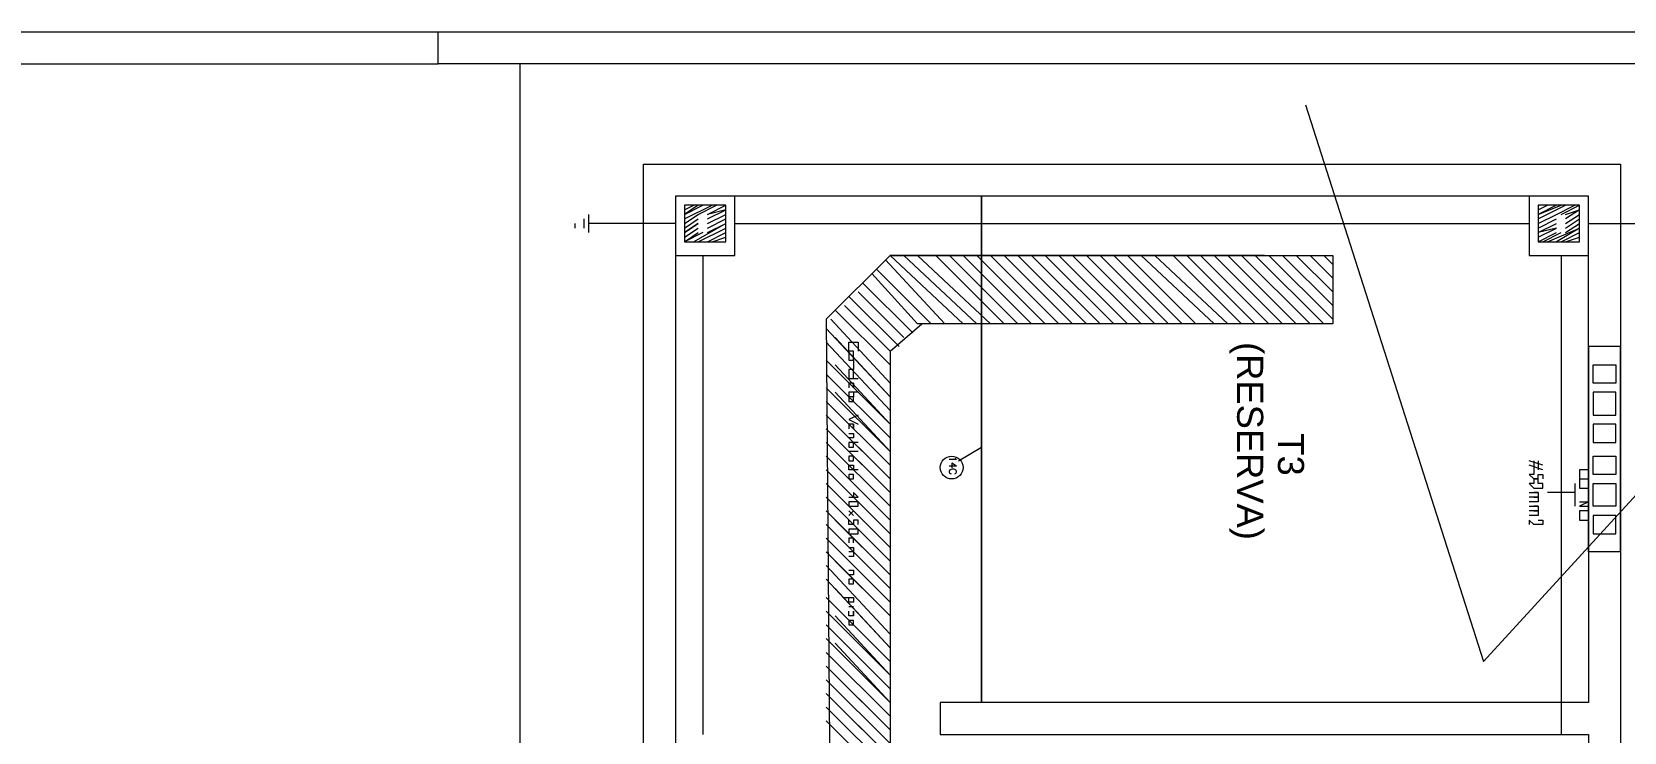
# Model space of a CAD drawing. Header units: inches. Extents: x 5 to 1823, y 18 to 726.
# Drawn here: x 482.52 to 490.35, y 294.52 to 297.97 of the extents above; entities that cross this region are included whole.
import ezdxf

# ---------------------------------------------------------------- set-up
doc = ezdxf.new("R2010")
doc.units = ezdxf.units.IN
doc.header["$MEASUREMENT"] = 0
for name, color, linetype in [('PDF2_0', 7, 'Continuous'), ('PDF2_01', 1, 'Continuous'), ('PDF2_03', 3, 'Continuous'), ('PDF2_06', 6, 'Continuous'), ('PDF2_EL0001', 1, 'Continuous'), ('PDF2_PROJET', 4, 'Continuous'), ('PDF2_QUADROS', 1, 'Continuous'), ('PDF2_Texto', 1, 'Continuous')]:
    doc.layers.add(name, color=color, linetype=linetype)
doc.layers.add('PDF2_ENIT-EL00132', color=7, linetype='Continuous', true_color=0x00dddd)
doc.styles.add('PDF Arial', font='arial.ttf')
doc.styles.add('PDF RomanS', font='romans__.ttf')

msp = doc.modelspace()

# ---------------------------------------------------------------- linework, layer by layer
at = {"layer": 'PDF2_0', "lineweight": 5}
for points in [[(488.7801, 297.6104), (489.6557, 294.8712), (491.609, 297.0042)], [(485.2551, 296.9817), (485.2551, 297.0715)], [(485.1653, 297.0266), (485.1653, 297.0266)], [(485.1877, 297.0042), (485.1877, 297.0266)], [(485.2327, 297.0042), (485.2327, 297.0491)], [(489.9476, 295.8367), (489.8802, 295.8591)], [(489.9027, 295.8591), (489.9027, 295.8142), (489.9027, 295.7918), (489.8802, 295.7918), (489.9027, 295.7693), (489.9251, 295.7693), (489.9251, 295.7918), (489.9476, 295.7918), (489.9476, 295.7693)], [(489.9476, 295.8142), (489.8802, 295.8367)], [(489.9251, 295.8591), (489.9251, 295.8142)], [(490.1496, 295.7693), (490.1721, 295.7693), (490.1721, 295.7918), (490.1721, 295.8142), (490.1496, 295.8142), (490.1272, 295.8142), (490.1272, 295.7918), (490.1272, 295.7693), (490.1721, 295.7693)], [(490.1272, 295.7693), (490.1272, 295.7469), (490.1272, 295.7244), (490.1721, 295.7244)], [(489.8802, 295.702), (489.9251, 295.702), (489.9027, 295.702)], [(489.9251, 295.702), (489.9251, 295.6795), (489.9027, 295.6795), (489.8802, 295.6795)], [(489.9027, 295.6795), (489.9251, 295.6795), (489.9251, 295.6571), (489.9027, 295.6571), (489.8802, 295.6571)], [(490.1272, 295.6571), (490.1721, 295.6571), (490.1272, 295.6346), (490.1721, 295.6346)], [(489.8802, 295.6346), (489.9251, 295.6346), (489.9027, 295.6346)], [(489.9251, 295.6346), (489.9251, 295.6122), (489.9027, 295.6122), (489.8802, 295.6122)], [(489.9027, 295.6122), (489.9251, 295.6122), (489.9251, 295.5897), (489.9027, 295.5897), (489.8802, 295.5897)], [(489.9251, 295.5673), (489.9476, 295.5673), (489.9476, 295.5448), (489.9251, 295.5448), (489.9027, 295.5448), (489.8802, 295.5673), (489.8802, 295.5448)], [(490.1721, 295.6122), (490.1272, 295.6122), (490.1272, 295.5897), (490.1272, 295.5673), (490.1721, 295.5673)]]:
    msp.add_lwpolyline(points, dxfattribs=at)
at = {"layer": 'PDF2_0', "lineweight": 0}
for points in [[(485.6817, 297.0266), (485.2551, 297.0266)], [(490.1721, 297.0266), (490.5987, 297.0266)], [(490.1047, 295.7469), (490.1047, 295.6346)], [(490.1047, 295.702), (489.97, 295.702)]]:
    msp.add_lwpolyline(points, dxfattribs=at)
at = {"layer": 'PDF2_0', "lineweight": 5}
msp.add_lwpolyline([(489.9476, 295.7469), (489.9251, 295.7469), (489.9251, 295.7693), (489.9027, 295.7693), (489.9027, 295.7469), (489.8802, 295.7469), (489.9027, 295.7244), (489.9251, 295.7244), (489.9476, 295.7244)], close=True, dxfattribs=at)
at = {"layer": 'PDF2_01', "lineweight": 5}
for points in [[(476.5213, 297.9696), (484.5142, 297.9696)], [(476.5213, 297.8125), (484.5142, 297.8125)], [(484.9183, 284.925), (484.9183, 297.8125)], [(487.186, 294.6692), (487.186, 297.1613), (487.186, 294.6692)], [(490.3293, 295.4101), (490.3293, 296.4204)]]:
    msp.add_lwpolyline(points, dxfattribs=at)
msp.add_lwpolyline([(490.1721, 295.4101), (490.1721, 296.4204), (490.1721, 295.9265)], close=True, dxfattribs=at)
at = {"layer": 'PDF2_03', "lineweight": 5}
for points in [[(490.1945, 296.2408), (490.1945, 296.3306), (490.3068, 296.3306), (490.3068, 296.2408)], [(490.1945, 296.1959), (490.1945, 296.0836), (490.3068, 296.0836), (490.3068, 296.1959)], [(490.1945, 296.0387), (490.1945, 295.9489), (490.3068, 295.9489), (490.3068, 296.0387)], [(490.1945, 295.7918), (490.1945, 295.8816), (490.3068, 295.8816), (490.3068, 295.7918)], [(490.1945, 295.6346), (490.1945, 295.7469), (490.3068, 295.7469), (490.3068, 295.6346)], [(490.1945, 295.5897), (490.1945, 295.4999), (490.3068, 295.4999), (490.3068, 295.5897)]]:
    msp.add_lwpolyline(points, close=True, dxfattribs=at)
at = {"layer": 'PDF2_06', "lineweight": 5}
msp.add_lwpolyline([(484.5142, 297.9696), (491.5641, 297.9696), (491.5641, 297.8125), (484.5142, 297.8125)], close=True, dxfattribs=at)
for points in [[(490.3293, 296.4204), (490.1721, 296.4204), (490.1721, 297.1613), (485.6817, 297.1613), (485.6817, 294.4222), (485.5245, 294.4222), (485.5245, 297.3185), (490.3293, 297.3185), (490.3293, 296.4204), (490.3293, 293.7711), (490.3293, 291.1218), (490.3293, 288.8092), (490.1721, 288.8092)], [(490.3293, 295.4101), (490.1721, 295.4101), (490.1721, 294.6692), (487.186, 294.6692), (486.9839, 294.6692), (486.9839, 294.512), (487.186, 294.512), (490.1721, 294.512), (490.1721, 292.7832)]]:
    msp.add_lwpolyline(points, dxfattribs=at)
at = {"layer": 'PDF2_EL0001', "lineweight": 5}
for points in [[(485.9736, 297.0266), (489.8802, 297.0266)], [(485.8164, 296.8695), (485.8164, 294.512)], [(490.0374, 296.8695), (490.0374, 294.512)]]:
    msp.add_lwpolyline(points, dxfattribs=at)
at = {"layer": 'PDF2_ENIT-EL00132', "lineweight": 5}
msp.add_lwpolyline([(487.0737, 295.8591), (487.186, 295.9265)], dxfattribs=at)
msp.add_circle((487.04, 295.8255), 0.0561, dxfattribs=at)
at = {"layer": 'PDF2_PROJET', "lineweight": 5}
for points in [[(486.7369, 296.8695), (486.4226, 296.5551), (486.4451, 293.6364), (486.7369, 293.3221)], [(488.578, 296.8695), (486.7369, 296.8695), (488.9148, 296.8695), (488.9148, 296.5327), (486.8716, 296.5327), (486.6471, 296.7797), (486.8716, 296.5327)], [(487.0288, 296.8695), (487.3656, 296.5327)], [(487.0962, 296.8695), (487.4329, 296.5327)], [(487.1635, 296.8695), (487.5003, 296.5327)], [(487.2309, 296.8695), (487.5677, 296.5327)], [(487.4329, 296.8695), (487.7697, 296.5327)], [(487.635, 296.8695), (487.9718, 296.5327)], [(487.8371, 296.8695), (488.1739, 296.5327)], [(488.0392, 296.8695), (488.3984, 296.5327)], [(488.2637, 296.8695), (488.6005, 296.5327)], [(488.4657, 296.8695), (488.8025, 296.5327)], [(488.8699, 296.5327), (488.5331, 296.8695), (488.8699, 296.5327)], [(488.6005, 296.8695), (488.9148, 296.5551)], [(488.6678, 296.8695), (488.9148, 296.6225)], [(488.7352, 296.8695), (488.9148, 296.6899)], [(488.8699, 296.8695), (488.9148, 296.8246)], [(486.5349, 296.6674), (486.7818, 296.4204)], [(486.5798, 296.6899), (486.8043, 296.4653)], [(486.6022, 296.7348), (486.8492, 296.4878)], [(486.4675, 296.6), (486.7369, 296.3306)], [(486.5124, 296.6225), (486.7369, 296.398), (486.8941, 296.5327)], [(486.4675, 296.4653), (486.7369, 296.1735), (486.4226, 296.5102), (486.7369, 296.1735)], [(486.4451, 296.5551), (486.7369, 296.2408)], [(486.4226, 296.4429), (486.7369, 296.1061)], [(486.7369, 296.0387), (486.4226, 296.3531), (486.7369, 296.0387)], [(486.7369, 296.0387), (486.4226, 296.3531), (486.7369, 296.0387), (486.4675, 296.3306)], [(486.7369, 296.398), (486.7369, 293.9507), (487.0962, 293.6139), (486.4451, 294.265)], [(486.4226, 296.2857), (486.7369, 295.9714)], [(486.7369, 295.904), (486.4226, 296.2184), (486.7369, 295.904), (486.4226, 296.2184), (486.7369, 295.904), (486.4675, 296.1959)], [(486.4226, 296.151), (486.7369, 295.8367)], [(486.7369, 295.7693), (486.4226, 296.0836), (486.7369, 295.7693), (486.4226, 296.0836), (486.7369, 295.7693), (486.4675, 296.0387)], [(486.4226, 296.0163), (486.7369, 295.702), (486.4226, 296.0163), (486.7369, 295.702), (486.4675, 295.9714)], [(486.7369, 295.6346), (486.4226, 295.9489), (486.7369, 295.6346)], [(486.4226, 295.9489), (486.7369, 295.6346)], [(486.7369, 295.5673), (486.4226, 295.8816), (486.7369, 295.5673), (486.4226, 295.8816), (486.7369, 295.5673), (486.4675, 295.8367)], [(486.4226, 295.8142), (486.7369, 295.4999)], [(486.7369, 295.4325), (486.4226, 295.7469), (486.7369, 295.4325), (486.4226, 295.7469), (486.7369, 295.4325), (486.4675, 295.702)], [(486.4226, 295.6795), (486.7369, 295.3652)], [(486.7369, 295.2978), (486.4226, 295.6122), (486.7369, 295.2978), (486.4226, 295.6122), (486.7369, 295.2978), (486.4675, 295.5673)], [(486.4226, 295.5448), (486.7369, 295.2305)], [(486.7369, 295.1631), (486.4226, 295.4774), (486.7369, 295.1631)], [(486.7369, 295.0958), (486.4226, 295.4101), (486.7369, 295.0958), (486.4675, 295.3652)], [(486.4226, 295.3427), (486.7369, 295.006)], [(486.7369, 294.9386), (486.4226, 295.2754), (486.7369, 294.9386), (486.4226, 295.2754), (486.7369, 294.9386), (486.4675, 295.2305)], [(486.4226, 295.1856), (486.7369, 294.8712)], [(486.7369, 294.8039), (486.4226, 295.1182), (486.7369, 294.8039), (486.4226, 295.1182), (486.7369, 294.8039), (486.4675, 295.0958)], [(486.4226, 295.0509), (486.7369, 294.7365)], [(486.7369, 294.6692), (486.4226, 294.9835), (486.7369, 294.6692), (486.4226, 294.9835), (486.7369, 294.6692), (486.4675, 294.961)], [(486.4226, 294.9161), (486.7369, 294.6018)], [(486.7369, 294.5345), (486.4226, 294.8488), (486.7369, 294.5345), (486.4226, 294.8488), (486.7369, 294.5345), (486.4675, 294.8039)], [(486.4226, 294.7814), (486.7369, 294.4671)], [(486.7369, 294.3997), (486.4226, 294.7141), (486.7369, 294.3997), (486.4226, 294.7141), (486.7369, 294.3997), (486.4675, 294.6692)], [(486.4226, 294.6467), (486.7369, 294.3324)], [(486.7369, 294.265), (486.4226, 294.5794), (486.7369, 294.265), (486.4226, 294.5794), (486.7369, 294.265), (486.4675, 294.5345)]]:
    msp.add_lwpolyline(points, dxfattribs=at)
for points in [[(487.0064, 296.5327), (486.7145, 296.847)], [(487.0962, 296.5327), (486.7369, 296.8695)], [(487.1635, 296.5327), (486.8043, 296.8695)], [(487.2309, 296.5327), (486.8716, 296.8695)], [(487.2982, 296.5327), (486.9615, 296.8695)], [(487.635, 296.5327), (487.2982, 296.8695)], [(487.7024, 296.5327), (487.3656, 296.8695)], [(487.8371, 296.5327), (487.5003, 296.8695)], [(487.9044, 296.5327), (487.5677, 296.8695)], [(488.0392, 296.5327), (487.7024, 296.8695)], [(488.1065, 296.5327), (487.7697, 296.8695)], [(488.2412, 296.5327), (487.9044, 296.8695)], [(488.331, 296.5327), (487.9718, 296.8695)], [(488.4657, 296.5327), (488.129, 296.8695)], [(488.5331, 296.5327), (488.1963, 296.8695)], [(488.6678, 296.5327), (488.331, 296.8695)], [(488.7352, 296.5327), (488.3984, 296.8695)], [(488.9148, 296.7572), (488.8025, 296.8695)], [(486.939, 296.5327), (486.6696, 296.8021)]]:
    msp.add_lwpolyline(points, close=True, dxfattribs=at)
at = {"layer": 'PDF2_PROJET', "color": 7, "lineweight": 5}
for points in [[(486.5573, 296.398), (486.5349, 296.398), (486.5349, 296.4204), (486.5349, 296.4429), (486.5573, 296.4429), (486.5798, 296.4429), (486.5798, 296.4204), (486.5798, 296.398)], [(486.5349, 296.3531), (486.5573, 296.3531), (486.5573, 296.3755), (486.5573, 296.398), (486.5349, 296.398), (486.5349, 296.3755), (486.5349, 296.3531), (486.5573, 296.3531), (486.5573, 296.3306), (486.5573, 296.3082), (486.5349, 296.3082)], [(486.5349, 296.2633), (486.5573, 296.2633), (486.5573, 296.2857), (486.5573, 296.3082), (486.5349, 296.3082), (486.5349, 296.2857), (486.5349, 296.2633), (486.5798, 296.2633)], [(486.5573, 296.2408), (486.5573, 296.2184), (486.5573, 296.2408), (486.5349, 296.2408), (486.5349, 296.2184)], [(486.5798, 296.1959), (486.5349, 296.1959), (486.5349, 296.1735)], [(486.5573, 296.1959), (486.5573, 296.1735)], [(486.5798, 296.0836), (486.5349, 296.0612), (486.5798, 296.0387)], [(486.5573, 296.0387), (486.5573, 296.0163), (486.5573, 296.0387), (486.5349, 296.0387), (486.5349, 296.0163)], [(486.5349, 295.9938), (486.5573, 295.9938), (486.5573, 295.9714), (486.5349, 295.9714)], [(486.5798, 295.9489), (486.5349, 295.9489), (486.5349, 295.9265), (486.5573, 295.9265), (486.5573, 295.9489)], [(486.5798, 295.904), (486.5349, 295.904)], [(486.5798, 295.9265), (486.5798, 295.9265)], [(486.5798, 295.8142), (486.5349, 295.8142), (486.5349, 295.8367), (486.5573, 295.8367), (486.5573, 295.8142)], [(486.5349, 295.6795), (486.5798, 295.6795), (486.5573, 295.702), (486.5573, 295.6795)], [(486.5573, 295.6122), (486.5349, 295.5897)], [(486.5573, 295.5897), (486.5349, 295.6122)], [(486.5798, 295.5448), (486.5798, 295.5673), (486.5573, 295.5673), (486.5573, 295.5448), (486.5349, 295.5448), (486.5349, 295.5673)], [(486.5573, 295.455), (486.5573, 295.4774), (486.5349, 295.4774), (486.5349, 295.455)], [(486.5349, 295.4325), (486.5573, 295.4325), (486.5573, 295.4101), (486.5349, 295.4101)], [(486.5573, 295.4101), (486.5573, 295.3876), (486.5349, 295.3876)], [(486.5349, 295.3203), (486.5573, 295.3203), (486.5573, 295.2978), (486.5349, 295.2978)], [(486.5124, 295.1856), (486.5573, 295.1856), (486.5573, 295.1631), (486.5349, 295.1631), (486.5349, 295.1856)], [(486.5573, 295.1407), (486.5349, 295.1407)], [(486.5573, 295.0958), (486.5573, 295.1182), (486.5573, 295.0958), (486.5349, 295.0958), (486.5349, 295.1182)], [(486.5798, 295.1407), (486.5798, 295.1407)]]:
    msp.add_lwpolyline(points, dxfattribs=at)
for points in [[(486.5349, 296.151), (486.5573, 296.151), (486.5573, 296.1735), (486.5349, 296.1735)], [(486.5349, 295.8591), (486.5573, 295.8591), (486.5573, 295.8816), (486.5349, 295.8816)], [(486.5349, 295.7693), (486.5573, 295.7693), (486.5573, 295.7918), (486.5349, 295.7918)], [(486.5798, 295.6571), (486.5573, 295.6571), (486.5349, 295.6571), (486.5349, 295.6346), (486.5573, 295.6346), (486.5798, 295.6346)], [(486.5798, 295.5223), (486.5573, 295.5223), (486.5349, 295.5223), (486.5349, 295.4999), (486.5573, 295.4999), (486.5798, 295.4999)], [(486.5573, 295.2754), (486.5349, 295.2754), (486.5349, 295.2529), (486.5573, 295.2529)], [(486.5573, 295.0733), (486.5349, 295.0733), (486.5349, 295.0509), (486.5573, 295.0509)]]:
    msp.add_lwpolyline(points, close=True, dxfattribs=at)
at = {"layer": 'PDF2_QUADROS', "lineweight": 5}
for points in [[(485.6817, 297.1613), (485.6817, 296.8695), (485.9736, 296.8695), (485.9736, 297.1613)], [(489.8802, 297.1613), (489.8802, 296.8695), (490.1721, 296.8695), (490.1721, 297.1613)], [(485.7266, 297.1164), (485.7266, 296.9368), (485.9287, 296.9368), (485.9287, 297.1164)], [(485.794, 297.0266), (485.7266, 296.9817)]]:
    msp.add_lwpolyline(points, close=True, dxfattribs=at)
for points in [[(485.7266, 297.094), (485.7715, 297.1164)], [(485.794, 297.1164), (485.7266, 297.0715), (485.8164, 297.1164)], [(485.7266, 297.0491), (485.8613, 297.1164)], [(485.7266, 297.0266), (485.794, 297.0715), (485.8838, 297.1164)], [(485.8389, 297.0491), (485.9287, 297.094), (485.8389, 297.0715), (485.9287, 297.1164)], [(485.8389, 297.0266), (485.9287, 297.0715)], [(489.9476, 297.1164), (489.9251, 297.1164), (489.9251, 296.9368), (490.1272, 296.9368), (490.1272, 297.1164), (489.9251, 297.1164)], [(489.9251, 297.094), (489.97, 297.1164)], [(490.0149, 297.1164), (489.9251, 297.0715), (490.0374, 297.1164)], [(489.9251, 297.0491), (490.0598, 297.1164)], [(489.9251, 297.0266), (490.0149, 297.0715), (490.1047, 297.1164)], [(490.0374, 297.0715), (490.1272, 297.1164)], [(490.0598, 297.0715), (490.1272, 297.094), (490.0598, 297.0491)], [(490.0598, 297.0266), (490.1272, 297.0715)], [(485.7266, 297.0042), (485.794, 297.0491)], [(485.7266, 296.9593), (485.794, 297.0042)], [(485.8164, 296.9817), (485.7266, 296.9368), (485.794, 296.9817)], [(485.8389, 296.9817), (485.9287, 297.0266), (485.7715, 296.9368)], [(485.794, 296.9368), (485.9287, 297.0042)], [(485.8389, 297.0042), (485.9287, 297.0491)], [(485.8389, 296.9368), (485.9287, 296.9817)], [(489.9251, 297.0042), (490.0149, 297.0491)], [(489.9251, 296.9593), (490.0149, 297.0042), (489.9251, 296.9817), (490.0149, 297.0266)], [(489.9251, 296.9368), (490.0149, 296.9817)], [(489.9476, 296.9368), (490.0374, 296.9817)], [(489.97, 296.9368), (490.1272, 297.0042), (490.0149, 296.9368)], [(490.0374, 296.9368), (490.1272, 296.9817)], [(490.0598, 297.0042), (490.1272, 297.0491)], [(490.0598, 296.9817), (490.1272, 297.0266)], [(485.8613, 296.9368), (485.9287, 296.9593)], [(485.8838, 296.9368), (485.9287, 296.9368)], [(490.0598, 296.9368), (490.1272, 296.9593)], [(490.1047, 296.9368), (490.1272, 296.9368)]]:
    msp.add_lwpolyline(points, dxfattribs=at)

# ---------------------------------------------------------------- texts
at = {"layer": 'PDF2_Texto', "color": 2, "char_height": 0.12799, "attachment_point": 7, "rotation": 270, "style": 'PDF Arial'}
for s, insert in [('(RESERVA)', (488.4057, 296.4429)), ('T3', (488.6431, 295.9938))]:
    msp.add_mtext(s, dxfattribs=dict(at, insert=insert))
at = {"layer": 'PDF2_Texto', "insert": (487.0285, 295.8816), "char_height": 0.03499, "attachment_point": 7, "rotation": 270, "style": 'PDF RomanS'}
msp.add_mtext('14C', dxfattribs=at)

doc.saveas('drawing.dxf')
